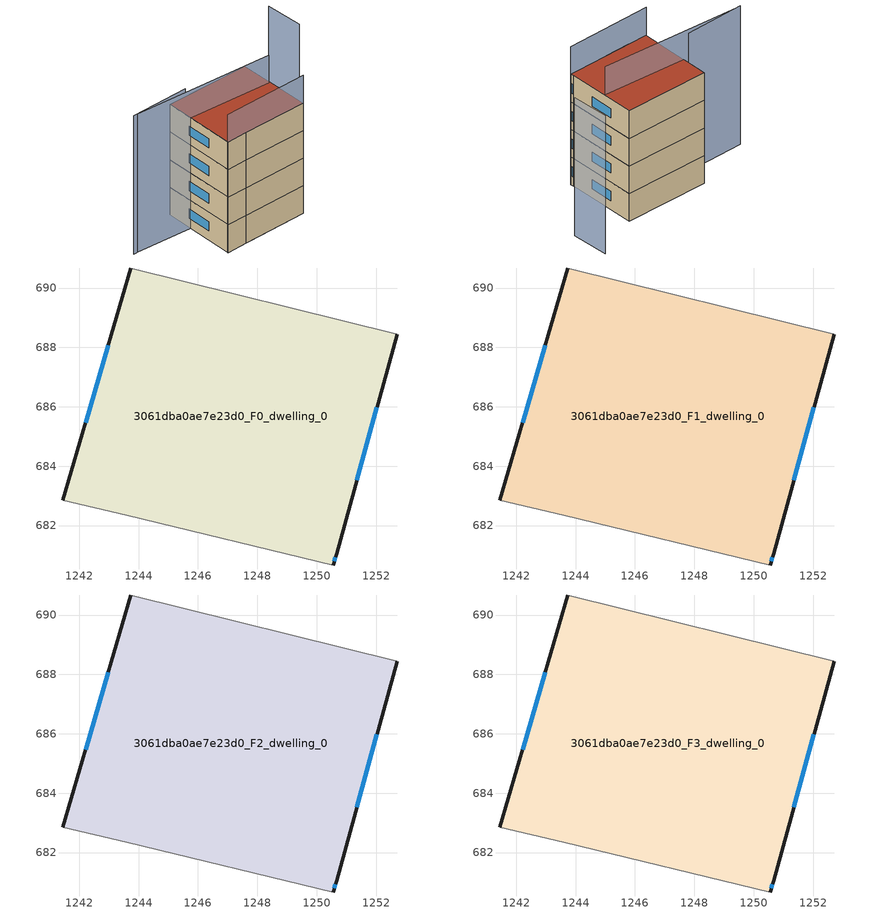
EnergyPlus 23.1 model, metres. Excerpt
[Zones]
3061dba0ae7e23d0_F0_dwelling_0
 floor ground (EU_floor_Construction): 1252.71,688.45 1250.67,681.05 1250.56,680.67 1243.6,682.34 1241.45,682.85 1243.74,690.68 z0
 wall outside (EU_wall_Construction): 1243.74,690.68 1241.45,682.85 / 1250.56,680.67 1250.67,681.05 1252.71,688.45 z0:3
 wall adiabatic (EU_wall_Construction): 1252.71,688.45 1243.74,690.68 / 1241.45,682.85 1243.6,682.34 1250.56,680.67 z0:3
 window (EU_Window_Construction): 1242.98,688.07 1242.21,685.46 / 1251.35,683.52 1252.03,685.99 / 1250.59,680.8 1250.63,680.93 z1:2
3061dba0ae7e23d0_F1_dwelling_0
 floor to 3061dba0ae7e23d0_F0_dwelling_0 (EU_floor_Construction): 1252.71,688.45 1250.67,681.05 1250.56,680.67 1243.6,682.34 1241.45,682.85 1243.74,690.68 z3
 wall outside (EU_wall_Construction): 1243.74,690.68 1241.45,682.85 / 1250.56,680.67 1250.67,681.05 1252.71,688.45 z3:6
 wall adiabatic (EU_wall_Construction): 1252.71,688.45 1243.74,690.68 / 1241.45,682.85 1243.6,682.34 1250.56,680.67 z3:6
 window (EU_Window_Construction): 1242.98,688.07 1242.21,685.46 / 1251.35,683.52 1252.03,685.99 / 1250.59,680.8 1250.63,680.93 z4:5
3061dba0ae7e23d0_F2_dwelling_0
 floor to 3061dba0ae7e23d0_F1_dwelling_0 (EU_floor_Construction): 1252.71,688.45 1250.67,681.05 1250.56,680.67 1243.6,682.34 1241.45,682.85 1243.74,690.68 z6
 wall outside (EU_wall_Construction): 1243.74,690.68 1241.45,682.85 / 1250.56,680.67 1250.67,681.05 1252.71,688.45 z6:9
 wall adiabatic (EU_wall_Construction): 1252.71,688.45 1243.74,690.68 / 1241.45,682.85 1243.6,682.34 1250.56,680.67 z6:9
 window (EU_Window_Construction): 1242.98,688.07 1242.21,685.46 / 1251.35,683.52 1252.03,685.99 / 1250.59,680.8 1250.63,680.93 z7:8
3061dba0ae7e23d0_F3_dwelling_0
 floor to 3061dba0ae7e23d0_F2_dwelling_0 (EU_floor_Construction): 1252.71,688.45 1250.67,681.05 1250.56,680.67 1243.6,682.34 1241.45,682.85 1243.74,690.68 z9
 wall outside (EU_wall_Construction): 1243.74,690.68 1241.45,682.85 / 1250.56,680.67 1250.67,681.05 1252.71,688.45 z9:12
 wall adiabatic (EU_wall_Construction): 1252.71,688.45 1243.74,690.68 / 1241.45,682.85 1243.6,682.34 1250.56,680.67 z9:12
 window (EU_Window_Construction): 1242.98,688.07 1242.21,685.46 / 1251.35,683.52 1252.03,685.99 / 1250.59,680.8 1250.63,680.93 z10:11
 roof outside (EU_roof_Construction): 1250.67,681.05 1252.71,688.45 1243.74,690.68 1241.45,682.85 1243.6,682.34 1250.56,680.67 z12
shading: 1236.55,689.88 1242.88,688.43 / 1241.43,682.86 1250.56,680.67 / 1257.37,685.6 1258.39,689.56 / 1251.65,685.12 1237,689.78 z0:15
[Building]
EU S2 Campaign: North Axis=0; Terrain=City; Solar Distribution=FullExterior
[Site:Location]
Bologna: Latitude=44.5; Longitude=11.25; Time Zone=1; Elevation=37
[SizingPeriod:WeatherFileDays]
AnnualSizingPeriod: Begin Month=1; Begin Day of Month=1; End Month=12; End Day of Month=31; Day of Week for Start Day=Monday; Use Weather File Daylight Saving Period=No; Use Weather File Rain and Snow Indicators=No
[MATERIAL]
EU_InternalMass_Material: Roughness=MediumRough; Thickness=0.1; Conductivity=1; Density=1800; Specific Heat=900; Thermal Absorptance=0.9; Solar Absorptance=0.7; Visible Absorptance=0.7
[MATERIAL:NOMASS] Roughness=MediumRough; Thermal Absorptance=0.9; Solar Absorptance=0.7; Visible Absorptance=0.7
Name | Thermal Resistance
EU_wall_NoMass | 0.937881
EU_roof_NoMass | 0.548572
EU_floor_NoMass | 0.71348
[WINDOWMATERIAL:SIMPLEGLAZINGSYSTEM]
EU_Window_SimpleGlazing: UFactor=4.25633; Solar Heat Gain Coefficient=0.85; Visible Transmittance=0.85
[CONSTRUCTION]
EU_wall_Construction: EU_wall_NoMass
EU_roof_Construction: EU_roof_NoMass
EU_floor_Construction: EU_floor_NoMass
EU_Window_Construction: EU_Window_SimpleGlazing
EU_InternalMass_Construction: EU_InternalMass_Material
[ZONE] Type=1; Multiplier=1; Ceiling Height=autocalculate; Floor Area=autocalculate; Part of Total Floor Area=Yes
Name | Volume
3061dba0ae7e23d0_F0_dwelling_0 | 226.21
3061dba0ae7e23d0_F1_dwelling_0; 3061dba0ae7e23d0_F2_dwelling_0; 3061dba0ae7e23d0_F3_dwelling_0 | 226.211
[INTERNALMASS] Construction=EU_InternalMass_Construction; Surface Area=75.4035
Name | Zone or ZoneList
3061dba0ae7e23d0_F0_dwelling_0_EU_InternalMass | 3061dba0ae7e23d0_F0_dwelling_0
3061dba0ae7e23d0_F1_dwelling_0_EU_InternalMass | 3061dba0ae7e23d0_F1_dwelling_0
3061dba0ae7e23d0_F2_dwelling_0_EU_InternalMass | 3061dba0ae7e23d0_F2_dwelling_0
3061dba0ae7e23d0_F3_dwelling_0_EU_InternalMass | 3061dba0ae7e23d0_F3_dwelling_0
[OTHEREQUIPMENT] Fuel Type=Electricity; Design Level Calculation Method=Watts/Area; Power per Zone Floor Area=1; Fraction Latent=0; Fraction Radiant=0; Fraction Lost=0; Carbon Dioxide Generation Rate=0; EndUse Subcategory=EU_Step8_InternalGains
Name | Zone or ZoneList or Space or SpaceList | Schedule
EU_Step8_InternalGain_3061dba0ae7e23d0_F0_dwelling_0_f000 | 3061dba0ae7e23d0_F0_dwelling_0 | EU_Step8_GainSchedule_3061dba0ae7e23d0_F0_dwelling_0_f000
EU_Step8_InternalGain_3061dba0ae7e23d0_F1_dwelling_0_f000 | 3061dba0ae7e23d0_F1_dwelling_0 | EU_Step8_GainSchedule_3061dba0ae7e23d0_F1_dwelling_0_f000
EU_Step8_InternalGain_3061dba0ae7e23d0_F2_dwelling_0_f000 | 3061dba0ae7e23d0_F2_dwelling_0 | EU_Step8_GainSchedule_3061dba0ae7e23d0_F2_dwelling_0_f000
EU_Step8_InternalGain_3061dba0ae7e23d0_F3_dwelling_0_f000 | 3061dba0ae7e23d0_F3_dwelling_0 | EU_Step8_GainSchedule_3061dba0ae7e23d0_F3_dwelling_0_f000
[ZONEVENTILATION:DESIGNFLOWRATE] Schedule=EU_AlwaysOn; Design Flow Rate Calculation Method=AirChanges/Hour; Air Changes per Hour=0.687892; Ventilation Type=Natural; Fan Pressure Rise=0; Fan Total Efficiency=1; Constant Term Coefficient=1; Temperature Term Coefficient=0; Velocity Term Coefficient=0; Velocity Squared Term Coefficient=0; Minimum Indoor Temperature=-100; Maximum Indoor Temperature=100; Delta Temperature=-100; Minimum Outdoor Temperature=-100; Maximum Outdoor Temperature=100; Maximum Wind Speed=40
Name | Zone or ZoneList or Space or SpaceList
EU_ConstantAir_3061dba0ae7e23d0_F0_dwelling_0 | 3061dba0ae7e23d0_F0_dwelling_0
EU_ConstantAir_3061dba0ae7e23d0_F1_dwelling_0 | 3061dba0ae7e23d0_F1_dwelling_0
EU_ConstantAir_3061dba0ae7e23d0_F2_dwelling_0 | 3061dba0ae7e23d0_F2_dwelling_0
EU_ConstantAir_3061dba0ae7e23d0_F3_dwelling_0 | 3061dba0ae7e23d0_F3_dwelling_0
[HVACTEMPLATE:THERMOSTAT] Constant Heating Setpoint=20; Constant Cooling Setpoint=50
EU_HeatOnly_3061dba0ae7e23d0_F0_dwelling_0; EU_HeatOnly_3061dba0ae7e23d0_F1_dwelling_0; EU_HeatOnly_3061dba0ae7e23d0_F2_dwelling_0; EU_HeatOnly_3061dba0ae7e23d0_F3_dwelling_0
[HVACTEMPLATE:ZONE:IDEALLOADSAIRSYSTEM] System Availability Schedule=EU_AlwaysOn; Maximum Heating Supply Air Temperature=50; Minimum Cooling Supply Air Temperature=13; Maximum Heating Supply Air Humidity Ratio=0.0156; Minimum Cooling Supply Air Humidity Ratio=0.0077; Heating Limit=NoLimit; Cooling Limit=NoLimit; Heating Availability Schedule=EU_AlwaysOn; Cooling Availability Schedule=EU_CoolingOff; Dehumidification Control Type=ConstantSensibleHeatRatio; Cooling Sensible Heat Ratio=0.7; Dehumidification Setpoint=60; Humidification Control Type=None; Humidification Setpoint=30; Outdoor Air Method=None; Outdoor Air Flow Rate per Person=0.00944; Outdoor Air Flow Rate per Zone Floor Area=0; Outdoor Air Flow Rate per Zone=0; Demand Controlled Ventilation Type=None; Outdoor Air Economizer Type=NoEconomizer; Heat Recovery Type=None; Sensible Heat Recovery Effectiveness=0.7; Latent Heat Recovery Effectiveness=0.65
Name | Template Thermostat
3061dba0ae7e23d0_F0_dwelling_0 | EU_HeatOnly_3061dba0ae7e23d0_F0_dwelling_0
3061dba0ae7e23d0_F1_dwelling_0 | EU_HeatOnly_3061dba0ae7e23d0_F1_dwelling_0
3061dba0ae7e23d0_F2_dwelling_0 | EU_HeatOnly_3061dba0ae7e23d0_F2_dwelling_0
3061dba0ae7e23d0_F3_dwelling_0 | EU_HeatOnly_3061dba0ae7e23d0_F3_dwelling_0
[SIZING:ZONE] Zone Cooling Design Supply Air Temperature Input Method=SupplyAirTemperature; Zone Cooling Design Supply Air Temperature=13; Zone Heating Design Supply Air Temperature Input Method=SupplyAirTemperature; Zone Heating Design Supply Air Temperature=50; Zone Cooling Design Supply Air Humidity Ratio=0.008; Zone Heating Design Supply Air Humidity Ratio=0.008; Cooling Design Air Flow Method=DesignDay; Cooling Design Air Flow Rate=0; Cooling Minimum Air Flow per Zone Floor Area=0.000762; Cooling Minimum Air Flow=0; Cooling Minimum Air Flow Fraction=0.2; Heating Design Air Flow Method=DesignDay; Heating Design Air Flow Rate=0; Heating Maximum Air Flow per Zone Floor Area=0.002032; Heating Maximum Air Flow=0.141576; Heating Maximum Air Flow Fraction=0.3; Account for Dedicated Outdoor Air System=No; Dedicated Outdoor Air System Control Strategy=NeutralSupplyAir; Dedicated Outdoor Air Low Setpoint Temperature for Design=autosize; Dedicated Outdoor Air High Setpoint Temperature for Design=autosize; Zone Load Sizing Method=Sensible Load Only No Latent Load; Zone Latent Cooling Design Supply Air Humidity Ratio Input Method=HumidityRatioDifference; Zone Cooling Design Supply Air Humidity Ratio Difference=0.005; Zone Latent Heating Design Supply Air Humidity Ratio Input Method=HumidityRatioDifference; Zone Humidification Design Supply Air Humidity Ratio Difference=0.005
3061dba0ae7e23d0_F0_dwelling_0; 3061dba0ae7e23d0_F1_dwelling_0; 3061dba0ae7e23d0_F2_dwelling_0; 3061dba0ae7e23d0_F3_dwelling_0
[SCHEDULE:CONSTANT]
Name | Hourly Value
EU_AlwaysOn | 1
EU_CoolingOff | 0
[SCHEDULE:FILE] Column Number=1; Rows to Skip at Top=0; Number of Hours of Data=8760; Column Separator=Comma; Interpolate to Timestep=No; Minutes per Item=60; Adjust Schedule for Daylight Savings=Yes
Name | File
EU_Step8_GainSchedule_3061dba0ae7e23d0_F0_dwelling_0_f000 | ../../schedules/3061dba0ae7e23d0/3061dba0ae7e23d0_F0_dwelling_0_f000_gain.csv
EU_Step8_GainSchedule_3061dba0ae7e23d0_F1_dwelling_0_f000 | ../../schedules/3061dba0ae7e23d0/3061dba0ae7e23d0_F1_dwelling_0_f000_gain.csv
EU_Step8_GainSchedule_3061dba0ae7e23d0_F2_dwelling_0_f000 | ../../schedules/3061dba0ae7e23d0/3061dba0ae7e23d0_F2_dwelling_0_f000_gain.csv
EU_Step8_GainSchedule_3061dba0ae7e23d0_F3_dwelling_0_f000 | ../../schedules/3061dba0ae7e23d0/3061dba0ae7e23d0_F3_dwelling_0_f000_gain.csv
